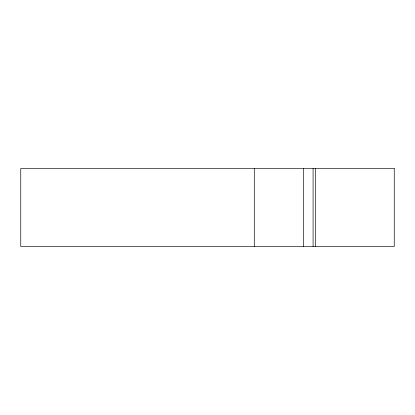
<?xml version="1.0" encoding="UTF-8"?>
<svg xmlns="http://www.w3.org/2000/svg" width="415" height="415" viewBox="0 0 415 415"><rect width="100%" height="100%" fill="white"/><g stroke="black" fill="none" stroke-linecap="round" stroke-linejoin="round"><path stroke-width="0.62" d="M315.405 168.5L315.405 246.5M313.086 168.5L313.086 246.5M303.661 168.5L303.661 246.5M254.286 168.5L254.286 246.5M394.25 168.5L20.75 168.5L20.75 246.5L394.25 246.5L394.25 168.5"/></g></svg>
